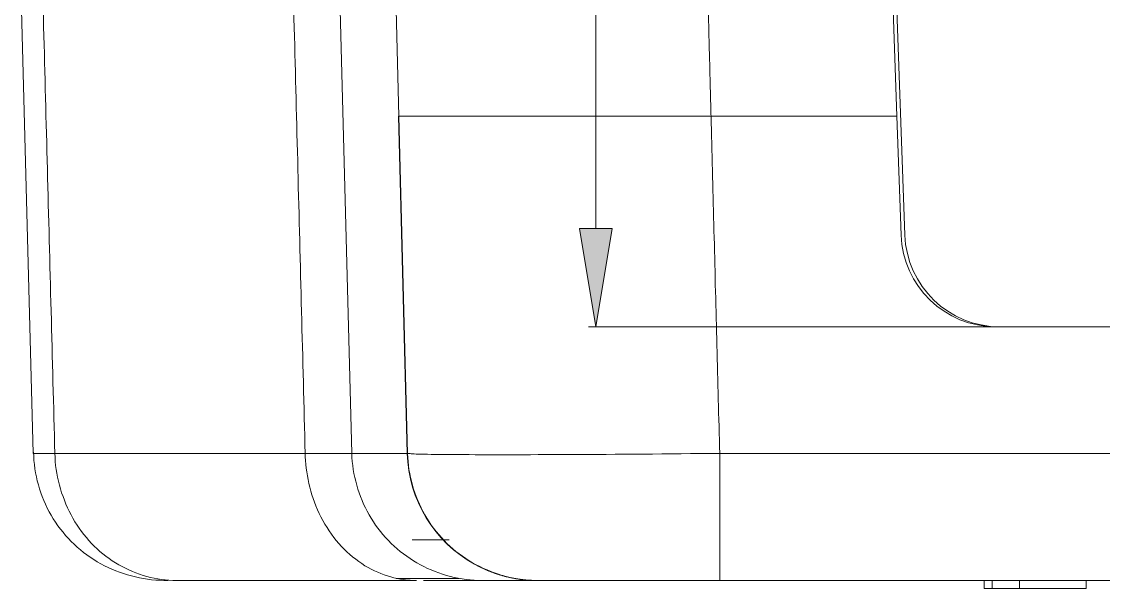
# Model space of a CAD drawing. Header units: inches. Extents: x 0 to 40, y 35.9 to 64.1.
# Drawn here: x 5.111 to 6.966, y 38.545 to 39.517 of the extents above; entities that cross this region are included whole.
import ezdxf

# ---------------------------------------------------------------- set-up
doc = ezdxf.new("R2010")
doc.units = ezdxf.units.IN
doc.header["$MEASUREMENT"] = 0
doc.layers.add('1', color=7, linetype='Continuous')
doc.layers.add('2', color=7, linetype='Continuous')

# ---------------------------------------------------------------- blocks, each defined once
blk = doc.blocks.new('block 67')
at = {"layer": '1', "color": 43, "lineweight": 18, "true_color": 0xccb266}
blk.add_lwpolyline([(6.8228, 38.5451), (6.7757, 38.5451)], dxfattribs=at)
blk = doc.blocks.new('block 68')
at = {"layer": '1', "color": 43, "lineweight": 18, "true_color": 0xccb266}
blk.add_lwpolyline([(6.8228, 38.5451), (6.8228, 38.5586)], dxfattribs=at)
blk = doc.blocks.new('block 69')
at = {"layer": '1', "color": 43, "lineweight": 18, "true_color": 0xccb266}
blk.add_lwpolyline([(6.7757, 38.5451), (6.7757, 38.5586)], dxfattribs=at)
blk = doc.blocks.new('block 71')
at = {"layer": '1', "color": 43, "lineweight": 18, "true_color": 0xccb266}
blk.add_lwpolyline([(5.7726, 38.7765), (5.7575, 39.3544)], dxfattribs=at)
blk = doc.blocks.new('block 73')
at = {"layer": '1', "color": 43, "lineweight": 18, "true_color": 0xccb266}
blk.add_lwpolyline([(5.9969, 38.5586), (5.9958, 38.5586)], dxfattribs=at)
blk = doc.blocks.new('block 74')
at = {"layer": '1', "color": 43, "lineweight": 18, "true_color": 0xccb266}
blk.add_lwpolyline([(5.8006, 38.5586), (5.8698, 38.5586)], dxfattribs=at)
blk = doc.blocks.new('block 76')
at = {"layer": '1', "color": 43, "lineweight": 18, "true_color": 0xccb266}
blk.add_lwpolyline([(6.7622, 38.5451), (6.7622, 38.5586)], dxfattribs=at)
blk = doc.blocks.new('block 77')
at = {"layer": '1', "color": 43, "lineweight": 18, "true_color": 0xccb266}
blk.add_lwpolyline([(6.9372, 38.5451), (6.9372, 38.5586)], dxfattribs=at)
blk = doc.blocks.new('block 80')
at = {"layer": '1', "color": 43, "lineweight": 18, "true_color": 0xccb266}
blk.add_lwpolyline([(9.3496, 38.7765), (6.3085, 38.7765)], dxfattribs=at)
blk = doc.blocks.new('block 83')
at = {"layer": '1', "color": 43, "lineweight": 18, "true_color": 0xccb266}
blk.add_lwpolyline([(6.7826, 38.9934), (8.8755, 38.9934)], dxfattribs=at)
blk = doc.blocks.new('block 84')
at = {"layer": '1', "color": 43, "lineweight": 18, "true_color": 0xccb266}
blk.add_lwpolyline([(6.3085, 38.5586), (9.3497, 38.5586)], dxfattribs=at)
blk = doc.blocks.new('block 85')
at = {"layer": '1', "color": 43, "lineweight": 18, "true_color": 0xccb266}
blk.add_lwpolyline([(5.8698, 38.5586), (5.9013, 38.5586)], dxfattribs=at)
blk = doc.blocks.new('block 91')
at = {"layer": '1', "color": 43, "lineweight": 18, "true_color": 0xccb266}
blk.add_lwpolyline([(6.8228, 38.5451), (6.9372, 38.5451)], dxfattribs=at)
blk = doc.blocks.new('block 92')
at = {"layer": '1', "color": 43, "lineweight": 18, "true_color": 0xccb266}
blk.add_lwpolyline([(6.7622, 38.5451), (6.7757, 38.5451)], dxfattribs=at)
blk = doc.blocks.new('block 93')
at = {"layer": '1', "color": 43, "lineweight": 18, "true_color": 0xccb266}
blk.add_lwpolyline([(5.7575, 39.3544), (5.7584, 39.3544)], dxfattribs=at)
blk = doc.blocks.new('block 94')
at = {"layer": '1', "color": 43, "lineweight": 18, "true_color": 0xccb266}
blk.add_lwpolyline([(5.7732, 38.7765), (5.7584, 39.3544)], dxfattribs=at)
blk = doc.blocks.new('block 95')
at = {"layer": '1', "color": 43, "lineweight": 18, "true_color": 0xccb266}
blk.add_lwpolyline([(6.2936, 39.3544), (6.6125, 39.3544)], dxfattribs=at)
blk = doc.blocks.new('block 99')
at = {"layer": '1', "color": 43, "lineweight": 18, "true_color": 0xccb266}
blk.add_lwpolyline([(5.7584, 39.3544), (6.2936, 39.3544)], dxfattribs=at)
blk = doc.blocks.new('block 100')
at = {"layer": '1', "color": 43, "lineweight": 18, "true_color": 0xccb266}
blk.add_lwpolyline([(6.6125, 39.3544), (6.6196, 39.1508)], dxfattribs=at)
blk = doc.blocks.new('block 493')
at = {"layer": '1', "color": 43, "lineweight": 18, "true_color": 0xccb266}
blk.add_open_spline([(6.7826, 38.9934), (6.6947, 38.9934), (6.6227, 39.063), (6.6196, 39.1508)], degree=3, dxfattribs=at)
blk = doc.blocks.new('block 551')
at = {"layer": '1', "color": 43, "lineweight": 18, "true_color": 0xccb266}
blk.add_open_spline([(5.7726, 38.7765), (5.7728, 38.7765), (5.773, 38.7765), (5.7732, 38.7765)], degree=3, dxfattribs=at)
blk = doc.blocks.new('block 553')
at = {"layer": '1', "color": 43, "lineweight": 18, "true_color": 0xccb266}
blk.add_open_spline([(5.8883, 38.5864), (5.8187, 38.6248), (5.7747, 38.6971), (5.7726, 38.7765)], degree=3, dxfattribs=at)
blk = doc.blocks.new('block 614')
at = {"layer": '1', "color": 43, "lineweight": 18, "true_color": 0xccb266}
blk.add_lwpolyline([(5.7809, 38.6283), (5.7825, 38.6283), (5.7841, 38.6283), (5.7857, 38.6283), (5.7873, 38.6283), (5.7889, 38.6283), (5.7904, 38.6283), (5.792, 38.6283), (5.7935, 38.6283), (5.795, 38.6283), (5.7965, 38.6283), (5.798, 38.6283), (5.7995, 38.6283), (5.8009, 38.6283), (5.8024, 38.6283), (5.8038, 38.6283), (5.8052, 38.6283), (5.8066, 38.6283), (5.808, 38.6283), (5.8093, 38.6283), (5.8107, 38.6283), (5.812, 38.6283), (5.8134, 38.6283), (5.8147, 38.6283), (5.816, 38.6283), (5.8173, 38.6283), (5.8185, 38.6283), (5.8198, 38.6283), (5.821, 38.6283), (5.8222, 38.6283), (5.8235, 38.6283), (5.8246, 38.6283), (5.8258, 38.6283), (5.827, 38.6283), (5.8282, 38.6283), (5.8293, 38.6283), (5.8304, 38.6283), (5.8315, 38.6283), (5.8326, 38.6283), (5.8337, 38.6283), (5.8348, 38.6283), (5.8358, 38.6283), (5.8369, 38.6283), (5.8379, 38.6283), (5.8389, 38.6283), (5.8399, 38.6283), (5.8409, 38.6283), (5.8418, 38.6283), (5.8428, 38.6283), (5.8437, 38.6283), (5.8446, 38.6283)], dxfattribs=at)
blk = doc.blocks.new('block 618')
at = {"layer": '1', "color": 43, "lineweight": 18, "true_color": 0xccb266}
blk.add_lwpolyline([(6.3085, 38.7765), (6.3082, 38.7881), (6.3079, 38.7996), (6.3076, 38.8112), (6.3073, 38.8227), (6.307, 38.8343), (6.3067, 38.8459), (6.3064, 38.8574), (6.3061, 38.869), (6.3058, 38.8806), (6.3055, 38.8921), (6.3052, 38.9037), (6.3049, 38.9152), (6.3046, 38.9268), (6.3043, 38.9383), (6.304, 38.9499), (6.3037, 38.9614), (6.3034, 38.973), (6.3031, 38.9846), (6.3028, 38.9961), (6.3025, 39.0077), (6.3022, 39.0192), (6.3019, 39.0308), (6.3016, 39.0424), (6.3013, 39.0539), (6.301, 39.0655), (6.3008, 39.077), (6.3005, 39.0886), (6.3001, 39.1001), (6.2999, 39.1117), (6.2996, 39.1233), (6.2993, 39.1348), (6.299, 39.1464), (6.2987, 39.1579), (6.2984, 39.1695), (6.2981, 39.181), (6.2978, 39.1926), (6.2975, 39.2042), (6.2972, 39.2157), (6.2969, 39.2273), (6.2966, 39.2388), (6.2963, 39.2504), (6.296, 39.262), (6.2957, 39.2735), (6.2954, 39.2851), (6.2951, 39.2966), (6.2948, 39.3082), (6.2945, 39.3197), (6.2942, 39.3313), (6.2939, 39.3429), (6.2936, 39.3544)], dxfattribs=at)
blk = doc.blocks.new('block 619')
at = {"layer": '1', "color": 43, "lineweight": 18, "true_color": 0xccb266}
blk.add_lwpolyline([(5.9958, 38.5586), (5.9938, 38.5586), (5.9917, 38.5586), (5.9897, 38.5587), (5.9876, 38.5587), (5.9855, 38.5589), (5.9834, 38.559), (5.9814, 38.5591), (5.9793, 38.5592), (5.9771, 38.5594), (5.975, 38.5596), (5.9729, 38.5599), (5.9707, 38.5601), (5.9686, 38.5604), (5.9665, 38.5606), (5.9643, 38.561), (5.9621, 38.5613), (5.96, 38.5616), (5.9578, 38.562), (5.9556, 38.5624), (5.9534, 38.5628), (5.9512, 38.5633), (5.949, 38.5637), (5.9469, 38.5643), (5.9447, 38.5647), (5.9425, 38.5653), (5.9403, 38.5658), (5.9381, 38.5664), (5.9359, 38.567), (5.9337, 38.5677), (5.9315, 38.5683), (5.9293, 38.569), (5.9271, 38.5697), (5.9249, 38.5704), (5.9227, 38.5712), (5.9205, 38.5719), (5.9183, 38.5727), (5.9161, 38.5735), (5.9139, 38.5744), (5.9118, 38.5753), (5.9096, 38.5761), (5.9074, 38.577), (5.9053, 38.578), (5.9031, 38.579), (5.901, 38.5799), (5.8988, 38.581), (5.8967, 38.582), (5.8946, 38.5831), (5.8925, 38.5841), (5.8904, 38.5853), (5.8883, 38.5864)], dxfattribs=at)
blk = doc.blocks.new('block 620')
at = {"layer": '1', "color": 43, "lineweight": 18, "true_color": 0xccb266}
blk.add_open_spline([(6.3085, 38.5586), (6.3085, 38.5587), (6.3085, 38.559), (6.3085, 38.559), (6.3085, 38.559), (6.3085, 38.5596), (6.3085, 38.5596), (6.3085, 38.5596), (6.3085, 38.5603), (6.3085, 38.5603), (6.3085, 38.5603), (6.3085, 38.5613), (6.3085, 38.5613), (6.3085, 38.5613), (6.3085, 38.5625), (6.3085, 38.5625), (6.3085, 38.5625), (6.3085, 38.5639), (6.3085, 38.5639), (6.3085, 38.5639), (6.3085, 38.5655), (6.3085, 38.5655), (6.3085, 38.5655), (6.3085, 38.5673), (6.3085, 38.5673), (6.3085, 38.5673), (6.3085, 38.5694), (6.3085, 38.5694), (6.3085, 38.5694), (6.3085, 38.5716), (6.3085, 38.5716), (6.3085, 38.5716), (6.3085, 38.574), (6.3085, 38.574), (6.3085, 38.574), (6.3085, 38.5766), (6.3085, 38.5766), (6.3085, 38.5766), (6.3085, 38.5794), (6.3085, 38.5794), (6.3085, 38.5794), (6.3085, 38.5823), (6.3085, 38.5823), (6.3085, 38.5823), (6.3085, 38.5855), (6.3085, 38.5855), (6.3085, 38.5855), (6.3085, 38.5889), (6.3085, 38.5889), (6.3085, 38.5889), (6.3085, 38.5924), (6.3085, 38.5924), (6.3085, 38.5924), (6.3085, 38.5961), (6.3085, 38.5961), (6.3085, 38.5961), (6.3085, 38.6), (6.3085, 38.6), (6.3085, 38.6), (6.3085, 38.6041), (6.3085, 38.6041), (6.3085, 38.6041), (6.3085, 38.6083), (6.3085, 38.6083), (6.3085, 38.6083), (6.3085, 38.6128), (6.3085, 38.6128), (6.3085, 38.6128), (6.3085, 38.6173), (6.3085, 38.6173), (6.3085, 38.6173), (6.3085, 38.6221), (6.3085, 38.6221), (6.3085, 38.6221), (6.3085, 38.627), (6.3085, 38.627), (6.3085, 38.627), (6.3085, 38.632), (6.3085, 38.632), (6.3085, 38.632), (6.3085, 38.6372), (6.3085, 38.6372), (6.3085, 38.6372), (6.3085, 38.6426), (6.3085, 38.6426), (6.3085, 38.6426), (6.3085, 38.648), (6.3085, 38.648), (6.3085, 38.648), (6.3085, 38.6536), (6.3085, 38.6536), (6.3085, 38.6536), (6.3085, 38.6594), (6.3085, 38.6594), (6.3085, 38.6594), (6.3085, 38.6652), (6.3085, 38.6652), (6.3085, 38.6652), (6.3085, 38.6712), (6.3085, 38.6712), (6.3085, 38.6712), (6.3085, 38.6772), (6.3085, 38.6772), (6.3085, 38.6772), (6.3085, 38.6834), (6.3085, 38.6834), (6.3085, 38.6834), (6.3085, 38.6896), (6.3085, 38.6896), (6.3085, 38.6896), (6.3085, 38.6959), (6.3085, 38.6959), (6.3085, 38.6959), (6.3085, 38.7024), (6.3085, 38.7024), (6.3085, 38.7024), (6.3085, 38.7089), (6.3085, 38.7089), (6.3085, 38.7089), (6.3085, 38.7154), (6.3085, 38.7154), (6.3085, 38.7154), (6.3085, 38.722), (6.3085, 38.722), (6.3085, 38.722), (6.3085, 38.7287), (6.3085, 38.7287), (6.3085, 38.7287), (6.3085, 38.7354), (6.3085, 38.7354), (6.3085, 38.7354), (6.3085, 38.7422), (6.3085, 38.7422), (6.3085, 38.7422), (6.3085, 38.749), (6.3085, 38.749), (6.3085, 38.749), (6.3085, 38.7558), (6.3085, 38.7558), (6.3085, 38.7558), (6.3085, 38.7627), (6.3085, 38.7627), (6.3085, 38.7627), (6.3085, 38.7696), (6.3085, 38.7696), (6.3085, 38.7696), (6.3085, 38.7765), (6.3085, 38.7765)], degree=3, knots=[0, 0, 0, 0, 1, 1, 1, 2, 2, 2, 3, 3, 3, 4, 4, 4, 5, 5, 5, 6, 6, 6, 7, 7, 7, 8, 8, 8, 9, 9, 9, 10, 10, 10, 11, 11, 11, 12, 12, 12, 13, 13, 13, 14, 14, 14, 15, 15, 15, 16, 16, 16, 17, 17, 17, 18, 18, 18, 19, 19, 19, 20, 20, 20, 21, 21, 21, 22, 22, 22, 23, 23, 23, 24, 24, 24, 25, 25, 25, 26, 26, 26, 27, 27, 27, 28, 28, 28, 29, 29, 29, 30, 30, 30, 31, 31, 31, 32, 32, 32, 33, 33, 33, 34, 34, 34, 35, 35, 35, 36, 36, 36, 37, 37, 37, 38, 38, 38, 39, 39, 39, 40, 40, 40, 41, 41, 41, 42, 42, 42, 43, 43, 43, 44, 44, 44, 45, 45, 45, 46, 46, 46, 47, 47, 47, 48, 48, 48, 49, 49, 49, 49], dxfattribs=at)
blk = doc.blocks.new('block 622')
at = {"layer": '1', "color": 43, "lineweight": 18, "true_color": 0xccb266}
blk.add_lwpolyline([(5.7732, 38.7765), (5.7735, 38.7696), (5.774, 38.7627), (5.7748, 38.7558), (5.7757, 38.749), (5.7769, 38.7422), (5.7782, 38.7354), (5.7798, 38.7287), (5.7816, 38.722), (5.7836, 38.7154), (5.7858, 38.7089), (5.7881, 38.7024), (5.7907, 38.6959), (5.7935, 38.6896), (5.7964, 38.6834), (5.7996, 38.6772), (5.8029, 38.6712), (5.8064, 38.6652), (5.8101, 38.6594), (5.814, 38.6536), (5.818, 38.648), (5.8222, 38.6426), (5.8266, 38.6372), (5.8312, 38.632), (5.8359, 38.627), (5.8408, 38.6221), (5.8458, 38.6173), (5.851, 38.6128), (5.8563, 38.6083), (5.8617, 38.6041), (5.8673, 38.6), (5.873, 38.5961), (5.8788, 38.5924), (5.8848, 38.5889), (5.8908, 38.5855), (5.897, 38.5823), (5.9032, 38.5794), (5.9095, 38.5766), (5.9159, 38.574), (5.9224, 38.5716), (5.9289, 38.5694), (5.9356, 38.5673), (5.9422, 38.5655), (5.9489, 38.5639), (5.9557, 38.5625), (5.9625, 38.5613), (5.9693, 38.5603), (5.9762, 38.5596), (5.9831, 38.559), (5.99, 38.5587), (5.9969, 38.5586)], dxfattribs=at)
blk = doc.blocks.new('block 623')
at = {"layer": '1', "color": 43, "lineweight": 18, "true_color": 0xccb266}
blk.add_lwpolyline([(5.9969, 38.5586), (5.9972, 38.5586), (5.9979, 38.5586), (5.9988, 38.5586), (6.0001, 38.5586), (6.0017, 38.5586), (6.0035, 38.5586), (6.0057, 38.5586), (6.0081, 38.5586), (6.0108, 38.5586), (6.0138, 38.5586), (6.0171, 38.5586), (6.0207, 38.5586), (6.0245, 38.5586), (6.0286, 38.5586), (6.0329, 38.5586), (6.0376, 38.5586), (6.0424, 38.5586), (6.0476, 38.5586), (6.0529, 38.5586), (6.0586, 38.5586), (6.0644, 38.5586), (6.0705, 38.5586), (6.0769, 38.5586), (6.0834, 38.5586), (6.0902, 38.5586), (6.0972, 38.5586), (6.1044, 38.5586), (6.1119, 38.5586), (6.1195, 38.5586), (6.1273, 38.5586), (6.1352, 38.5586), (6.1434, 38.5586), (6.1516, 38.5586), (6.1601, 38.5586), (6.1687, 38.5586), (6.1774, 38.5586), (6.1862, 38.5586), (6.1952, 38.5586), (6.2042, 38.5586), (6.2134, 38.5586), (6.2226, 38.5586), (6.232, 38.5586), (6.2413, 38.5586), (6.2508, 38.5586), (6.2603, 38.5586), (6.2699, 38.5586), (6.2795, 38.5586), (6.2891, 38.5586), (6.2988, 38.5586), (6.3085, 38.5586)], dxfattribs=at)
blk = doc.blocks.new('block 628')
at = {"layer": '1', "color": 43, "lineweight": 18, "true_color": 0xccb266}
blk.add_lwpolyline([(6.3085, 38.7765), (6.2919, 38.7763), (6.2753, 38.7762), (6.2587, 38.776), (6.2422, 38.7759), (6.2258, 38.7757), (6.2094, 38.7755), (6.1931, 38.7754), (6.177, 38.7753), (6.161, 38.7752), (6.1451, 38.7751), (6.1293, 38.775), (6.1138, 38.7748), (6.0984, 38.7748), (6.0832, 38.7747), (6.0683, 38.7746), (6.0536, 38.7745), (6.0391, 38.7744), (6.0249, 38.7744), (6.0109, 38.7743), (5.9973, 38.7743), (5.9839, 38.7742), (5.9709, 38.7742), (5.9582, 38.7742), (5.9458, 38.7742), (5.9337, 38.7742), (5.9221, 38.7742), (5.9107, 38.7742), (5.8998, 38.7742), (5.8893, 38.7742), (5.8791, 38.7743), (5.8694, 38.7743), (5.8601, 38.7744), (5.8513, 38.7744), (5.8429, 38.7745), (5.8349, 38.7746), (5.8274, 38.7747), (5.8203, 38.7748), (5.8136, 38.7748), (5.8074, 38.7749), (5.8017, 38.7751), (5.7965, 38.7752), (5.7919, 38.7753), (5.7879, 38.7754), (5.7845, 38.7756), (5.7817, 38.7757), (5.7794, 38.7759), (5.7775, 38.776), (5.7759, 38.7762), (5.7745, 38.7763), (5.7732, 38.7765)], dxfattribs=at)
blk = doc.blocks.new('block 777')
at = {"layer": '2', "color": 80, "lineweight": 18, "true_color": 0x3fff00}
blk.add_lwpolyline([(5.9013, 38.5586), (5.9958, 38.5586)], dxfattribs=at)
blk = doc.blocks.new('block 779')
at = {"layer": '2', "color": 80, "lineweight": 18, "true_color": 0x3fff00}
blk.add_lwpolyline([(5.1115, 39.5369), (5.1314, 38.7765)], dxfattribs=at)
blk = doc.blocks.new('block 780')
at = {"layer": '2', "color": 80, "lineweight": 18, "true_color": 0x3fff00}
blk.add_lwpolyline([(5.7537, 39.5369), (5.7584, 39.3544)], dxfattribs=at)
blk = doc.blocks.new('block 782')
at = {"layer": '2', "color": 80, "lineweight": 18, "true_color": 0x3fff00}
blk.add_lwpolyline([(6.2936, 39.3544), (6.6125, 39.3544)], dxfattribs=at)
blk = doc.blocks.new('block 797')
at = {"layer": '2', "color": 7, "lineweight": 18, "true_color": 0xffffff}
blk.add_lwpolyline([(6.6125, 39.5369), (6.626, 39.1508)], dxfattribs=at)
blk = doc.blocks.new('block 798')
at = {"layer": '2', "color": 80, "lineweight": 18, "true_color": 0x3fff00}
blk.add_lwpolyline([(5.6777, 38.7765), (5.6579, 39.5369)], dxfattribs=at)
blk = doc.blocks.new('block 799')
at = {"layer": '2', "color": 80, "lineweight": 18, "true_color": 0x3fff00}
blk.add_lwpolyline([(5.7584, 39.3544), (5.7575, 39.3544)], dxfattribs=at)
blk = doc.blocks.new('block 800')
at = {"layer": '2', "color": 80, "lineweight": 18, "true_color": 0x3fff00}
blk.add_lwpolyline([(5.7584, 39.3544), (6.2936, 39.3544)], dxfattribs=at)
blk = doc.blocks.new('block 802')
at = {"layer": '2', "color": 80, "lineweight": 18, "true_color": 0x3fff00}
blk.add_lwpolyline([(5.7726, 38.7765), (5.7575, 39.3544)], dxfattribs=at)
blk = doc.blocks.new('block 803')
at = {"layer": '2', "color": 80, "lineweight": 18, "true_color": 0x3fff00}
blk.add_lwpolyline([(6.6061, 39.5369), (6.6125, 39.3544)], dxfattribs=at)
blk = doc.blocks.new('block 1091')
at = {"layer": '2', "color": 7, "lineweight": 18, "true_color": 0xffffff}
blk.add_open_spline([(6.626, 39.1508), (6.6291, 39.063), (6.7011, 38.9934), (6.789, 38.9934)], degree=3, dxfattribs=at)
blk = doc.blocks.new('block 1136')
at = {"layer": '2', "color": 80, "lineweight": 18, "true_color": 0x3fff00}
blk.add_open_spline([(5.7726, 38.7765), (5.7747, 38.6971), (5.8187, 38.6248), (5.8883, 38.5864)], degree=3, dxfattribs=at)
blk = doc.blocks.new('block 1264')
at = {"layer": '2', "color": 80, "lineweight": 18, "true_color": 0x3fff00}
blk.add_lwpolyline([(5.7536, 38.5621), (5.7577, 38.5621), (5.7617, 38.5621), (5.7657, 38.5621), (5.7696, 38.5621), (5.7734, 38.5621), (5.7771, 38.5621), (5.7807, 38.5621), (5.7843, 38.5621), (5.7878, 38.5621), (5.7912, 38.5621), (5.7945, 38.5621), (5.7977, 38.5621), (5.8009, 38.5621), (5.804, 38.5621), (5.8069, 38.5621), (5.8099, 38.5621), (5.8127, 38.5621), (5.8155, 38.5621), (5.8182, 38.5621), (5.8208, 38.5621), (5.8233, 38.5621), (5.8257, 38.5621), (5.8281, 38.5621), (5.8304, 38.5621), (5.8326, 38.5621), (5.8347, 38.5621), (5.8367, 38.5621), (5.8387, 38.5621), (5.8406, 38.5621), (5.8424, 38.5621), (5.8441, 38.5621), (5.8457, 38.5621), (5.8473, 38.5621), (5.8488, 38.5621), (5.8502, 38.5621), (5.8515, 38.5621), (5.8528, 38.5621), (5.8539, 38.5621), (5.855, 38.5621), (5.856, 38.5621), (5.8569, 38.5621), (5.8578, 38.5621), (5.8586, 38.5621), (5.8592, 38.5621), (5.8598, 38.5621), (5.8604, 38.5621), (5.8608, 38.5622), (5.8612, 38.5622), (5.8615, 38.5622), (5.8617, 38.5622)], dxfattribs=at)
blk = doc.blocks.new('block 1265')
at = {"layer": '2', "color": 80, "lineweight": 18, "true_color": 0x3fff00}
blk.add_lwpolyline([(5.1319, 38.7786), (5.1321, 38.7714), (5.1326, 38.7642), (5.1333, 38.7572), (5.1342, 38.7501), (5.1354, 38.7431), (5.1367, 38.7362), (5.1383, 38.7294), (5.1401, 38.7225), (5.1421, 38.7157), (5.1443, 38.709), (5.1468, 38.7023), (5.1495, 38.6957), (5.1523, 38.6892), (5.1554, 38.6828), (5.1587, 38.6765), (5.1621, 38.6703), (5.1658, 38.6642), (5.1697, 38.6583), (5.1737, 38.6525), (5.178, 38.6468), (5.1824, 38.6413), (5.1869, 38.6359), (5.1917, 38.6306), (5.1966, 38.6255), (5.2016, 38.6206), (5.2069, 38.6158), (5.2122, 38.6112), (5.2178, 38.6068), (5.2234, 38.6025), (5.2292, 38.5984), (5.2351, 38.5945), (5.2412, 38.5908), (5.2473, 38.5873), (5.2536, 38.5839), (5.2599, 38.5808), (5.2664, 38.5779), (5.2729, 38.5751), (5.2795, 38.5726), (5.2862, 38.5703), (5.2929, 38.5682), (5.2997, 38.5663), (5.3066, 38.5646), (5.3135, 38.5631), (5.3204, 38.5618), (5.3273, 38.5608), (5.3343, 38.5599), (5.3413, 38.5593), (5.3484, 38.5589), (5.3554, 38.5586), (5.3625, 38.5586)], dxfattribs=at)
blk = doc.blocks.new('block 1277')
at = {"layer": '2', "color": 80, "lineweight": 18, "true_color": 0x3fff00}
blk.add_lwpolyline([(5.1484, 39.538), (5.1488, 39.5228), (5.1492, 39.5075), (5.1496, 39.4923), (5.15, 39.477), (5.1504, 39.4618), (5.1508, 39.4466), (5.1512, 39.4314), (5.1516, 39.4161), (5.152, 39.4009), (5.1524, 39.3857), (5.1528, 39.3704), (5.1532, 39.3552), (5.1536, 39.34), (5.154, 39.3248), (5.1544, 39.3095), (5.1548, 39.2943), (5.1552, 39.2791), (5.1556, 39.2639), (5.156, 39.2486), (5.1564, 39.2334), (5.1568, 39.2182), (5.1572, 39.2029), (5.1576, 39.1877), (5.158, 39.1725), (5.1584, 39.1572), (5.1588, 39.142), (5.1592, 39.1268), (5.1596, 39.1115), (5.16, 39.0963), (5.1604, 39.0811), (5.1608, 39.0659), (5.1612, 39.0506), (5.1616, 39.0354), (5.162, 39.0202), (5.1624, 39.005), (5.1628, 38.9897), (5.1632, 38.9745), (5.1636, 38.9593), (5.164, 38.944), (5.1644, 38.9288), (5.1648, 38.9136), (5.1652, 38.8984), (5.1656, 38.8831), (5.166, 38.8679), (5.1664, 38.8527), (5.1668, 38.8374), (5.1672, 38.8222), (5.1676, 38.807), (5.168, 38.7917), (5.1684, 38.7765)], dxfattribs=at)
blk = doc.blocks.new('block 1279')
at = {"layer": '2', "color": 80, "lineweight": 18, "true_color": 0x3fff00}
blk.add_lwpolyline([(5.9425, 38.5651), (5.9436, 38.5648), (5.9447, 38.5646), (5.9458, 38.5643), (5.9469, 38.5641), (5.948, 38.5638), (5.9491, 38.5636), (5.9502, 38.5634), (5.9513, 38.5631), (5.9524, 38.5629), (5.9535, 38.5627), (5.9546, 38.5625), (5.9557, 38.5623), (5.9568, 38.5621), (5.9579, 38.5618), (5.959, 38.5617), (5.9601, 38.5615), (5.9612, 38.5613), (5.9623, 38.5612), (5.9633, 38.561), (5.9644, 38.5608), (5.9655, 38.5607), (5.9666, 38.5605), (5.9676, 38.5604), (5.9687, 38.5603), (5.9698, 38.5601), (5.9709, 38.56), (5.9719, 38.5599), (5.973, 38.5598), (5.9741, 38.5596), (5.9751, 38.5595), (5.9762, 38.5595), (5.9772, 38.5594), (5.9783, 38.5593), (5.9793, 38.5592), (5.9804, 38.5591), (5.9814, 38.5591), (5.9825, 38.559), (5.9835, 38.5589), (5.9845, 38.5589), (5.9856, 38.5588), (5.9866, 38.5588), (5.9876, 38.5587), (5.9887, 38.5587), (5.9897, 38.5587), (5.9907, 38.5586), (5.9917, 38.5586), (5.9927, 38.5586), (5.9938, 38.5586), (5.9948, 38.5586), (5.9958, 38.5586)], dxfattribs=at)
blk = doc.blocks.new('block 1280')
at = {"layer": '2', "color": 80, "lineweight": 18, "true_color": 0x3fff00}
blk.add_lwpolyline([(6.2936, 39.3544), (6.2935, 39.3581), (6.2934, 39.3617), (6.2933, 39.3654), (6.2932, 39.369), (6.2931, 39.3727), (6.2931, 39.3763), (6.2929, 39.38), (6.2929, 39.3836), (6.2928, 39.3873), (6.2927, 39.3909), (6.2926, 39.3946), (6.2925, 39.3982), (6.2924, 39.4019), (6.2923, 39.4055), (6.2922, 39.4092), (6.2921, 39.4128), (6.292, 39.4165), (6.2919, 39.4201), (6.2918, 39.4238), (6.2917, 39.4274), (6.2916, 39.4311), (6.2916, 39.4347), (6.2915, 39.4384), (6.2914, 39.442), (6.2913, 39.4457), (6.2912, 39.4493), (6.2911, 39.453), (6.291, 39.4566), (6.2909, 39.4603), (6.2908, 39.4639), (6.2907, 39.4676), (6.2906, 39.4712), (6.2905, 39.4749), (6.2904, 39.4785), (6.2903, 39.4822), (6.2902, 39.4858), (6.2901, 39.4895), (6.2901, 39.4931), (6.29, 39.4968), (6.2899, 39.5004), (6.2898, 39.5041), (6.2897, 39.5077), (6.2896, 39.5114), (6.2895, 39.515), (6.2894, 39.5187), (6.2893, 39.5223), (6.2892, 39.526), (6.2891, 39.5296), (6.289, 39.5333), (6.2889, 39.5369)], dxfattribs=at)
blk = doc.blocks.new('block 1281')
at = {"layer": '2', "color": 80, "lineweight": 18, "true_color": 0x3fff00}
blk.add_open_spline([(5.6777, 38.7765), (5.6775, 38.7765), (5.6773, 38.7765), (5.6773, 38.7765), (5.6773, 38.7765), (5.6771, 38.7765), (5.6771, 38.7765), (5.6771, 38.7765), (5.6767, 38.7765), (5.6767, 38.7765), (5.6767, 38.7765), (5.6763, 38.7764), (5.6763, 38.7764), (5.6763, 38.7764), (5.6759, 38.7764), (5.6759, 38.7764), (5.6759, 38.7764), (5.6754, 38.7764), (5.6754, 38.7764), (5.6754, 38.7764), (5.6748, 38.7764), (5.6748, 38.7764), (5.6748, 38.7764), (5.6742, 38.7764), (5.6742, 38.7764), (5.6742, 38.7764), (5.6735, 38.7764), (5.6735, 38.7764), (5.6735, 38.7764), (5.6727, 38.7764), (5.6727, 38.7764), (5.6727, 38.7764), (5.6719, 38.7764), (5.6719, 38.7764), (5.6719, 38.7764), (5.671, 38.7764), (5.671, 38.7764), (5.671, 38.7764), (5.6701, 38.7763), (5.6701, 38.7763), (5.6701, 38.7763), (5.6691, 38.7763), (5.6691, 38.7763), (5.6691, 38.7763), (5.668, 38.7763), (5.668, 38.7763), (5.668, 38.7763), (5.6669, 38.7763), (5.6669, 38.7763), (5.6669, 38.7763), (5.6657, 38.7763), (5.6657, 38.7763), (5.6657, 38.7763), (5.6645, 38.7763), (5.6645, 38.7763), (5.6645, 38.7763), (5.6632, 38.7763), (5.6632, 38.7763), (5.6632, 38.7763), (5.6618, 38.7763), (5.6618, 38.7763), (5.6618, 38.7763), (5.6604, 38.7763), (5.6604, 38.7763), (5.6604, 38.7763), (5.6589, 38.7763), (5.6589, 38.7763), (5.6589, 38.7763), (5.6574, 38.7763), (5.6574, 38.7763), (5.6574, 38.7763), (5.6558, 38.7763), (5.6558, 38.7763), (5.6558, 38.7763), (5.6542, 38.7763), (5.6542, 38.7763), (5.6542, 38.7763), (5.6525, 38.7763), (5.6525, 38.7763), (5.6525, 38.7763), (5.6507, 38.7763), (5.6507, 38.7763), (5.6507, 38.7763), (5.6489, 38.7763), (5.6489, 38.7763), (5.6489, 38.7763), (5.647, 38.7763), (5.647, 38.7763), (5.647, 38.7763), (5.6451, 38.7763), (5.6451, 38.7763), (5.6451, 38.7763), (5.6431, 38.7763), (5.6431, 38.7763), (5.6431, 38.7763), (5.641, 38.7763), (5.641, 38.7763), (5.641, 38.7763), (5.6389, 38.7763), (5.6389, 38.7763), (5.6389, 38.7763), (5.6368, 38.7763), (5.6368, 38.7763), (5.6368, 38.7763), (5.6345, 38.7764), (5.6345, 38.7764), (5.6345, 38.7764), (5.6323, 38.7764), (5.6323, 38.7764), (5.6323, 38.7764), (5.6299, 38.7764), (5.6299, 38.7764), (5.6299, 38.7764), (5.6276, 38.7764), (5.6276, 38.7764), (5.6276, 38.7764), (5.6251, 38.7764), (5.6251, 38.7764), (5.6251, 38.7764), (5.6226, 38.7764), (5.6226, 38.7764), (5.6226, 38.7764), (5.6201, 38.7764), (5.6201, 38.7764), (5.6201, 38.7764), (5.6175, 38.7764), (5.6175, 38.7764), (5.6175, 38.7764), (5.6148, 38.7764), (5.6148, 38.7764), (5.6148, 38.7764), (5.6121, 38.7765), (5.6121, 38.7765), (5.6121, 38.7765), (5.6093, 38.7765), (5.6093, 38.7765), (5.6093, 38.7765), (5.6065, 38.7765), (5.6065, 38.7765), (5.6065, 38.7765), (5.6036, 38.7765), (5.6036, 38.7765), (5.6036, 38.7765), (5.6007, 38.7765), (5.6007, 38.7765), (5.6007, 38.7765), (5.5977, 38.7765), (5.5977, 38.7765)], degree=3, knots=[0, 0, 0, 0, 1, 1, 1, 2, 2, 2, 3, 3, 3, 4, 4, 4, 5, 5, 5, 6, 6, 6, 7, 7, 7, 8, 8, 8, 9, 9, 9, 10, 10, 10, 11, 11, 11, 12, 12, 12, 13, 13, 13, 14, 14, 14, 15, 15, 15, 16, 16, 16, 17, 17, 17, 18, 18, 18, 19, 19, 19, 20, 20, 20, 21, 21, 21, 22, 22, 22, 23, 23, 23, 24, 24, 24, 25, 25, 25, 26, 26, 26, 27, 27, 27, 28, 28, 28, 29, 29, 29, 30, 30, 30, 31, 31, 31, 32, 32, 32, 33, 33, 33, 34, 34, 34, 35, 35, 35, 36, 36, 36, 37, 37, 37, 38, 38, 38, 39, 39, 39, 40, 40, 40, 41, 41, 41, 42, 42, 42, 43, 43, 43, 44, 44, 44, 45, 45, 45, 46, 46, 46, 47, 47, 47, 48, 48, 48, 49, 49, 49, 49], dxfattribs=at)
blk = doc.blocks.new('block 1283')
at = {"layer": '2', "color": 80, "lineweight": 18, "true_color": 0x3fff00}
blk.add_lwpolyline([(5.5977, 38.7765), (5.5979, 38.7703), (5.5983, 38.764), (5.5988, 38.7576), (5.5996, 38.7511), (5.6004, 38.7446), (5.6015, 38.7381), (5.6027, 38.7315), (5.6041, 38.7249), (5.6056, 38.7184), (5.6074, 38.7119), (5.6093, 38.7054), (5.6114, 38.699), (5.6137, 38.6926), (5.6161, 38.6863), (5.6188, 38.6799), (5.6217, 38.6737), (5.6248, 38.6675), (5.628, 38.6613), (5.6315, 38.6553), (5.6351, 38.6494), (5.6388, 38.6436), (5.6427, 38.638), (5.6468, 38.6325), (5.651, 38.6272), (5.6553, 38.6221), (5.6598, 38.6171), (5.6644, 38.6124), (5.6692, 38.6077), (5.6741, 38.6033), (5.6791, 38.5991), (5.6843, 38.595), (5.6895, 38.5911), (5.6948, 38.5875), (5.7002, 38.584), (5.7056, 38.5808), (5.711, 38.5778), (5.7165, 38.5751), (5.722, 38.5726), (5.7275, 38.5703), (5.7331, 38.5682), (5.7387, 38.5664), (5.7443, 38.5647), (5.7499, 38.5633), (5.7555, 38.562), (5.7611, 38.561), (5.7667, 38.5601), (5.7723, 38.5594), (5.7777, 38.559), (5.7831, 38.5587), (5.7884, 38.5586)], dxfattribs=at)
blk = doc.blocks.new('block 1284')
at = {"layer": '2', "color": 80, "lineweight": 18, "true_color": 0x3fff00}
blk.add_lwpolyline([(5.1684, 38.7765), (5.1687, 38.7697), (5.1692, 38.7628), (5.1698, 38.7559), (5.1707, 38.7491), (5.1718, 38.7423), (5.1731, 38.7355), (5.1746, 38.7288), (5.1763, 38.7221), (5.1781, 38.7155), (5.1801, 38.7089), (5.1824, 38.7024), (5.1848, 38.696), (5.1874, 38.6896), (5.1901, 38.6834), (5.1931, 38.6772), (5.1962, 38.6711), (5.1994, 38.6652), (5.2029, 38.6593), (5.2065, 38.6536), (5.2102, 38.648), (5.2142, 38.6425), (5.2182, 38.6372), (5.2225, 38.632), (5.2268, 38.627), (5.2314, 38.6221), (5.236, 38.6173), (5.2408, 38.6128), (5.2458, 38.6084), (5.2509, 38.6042), (5.2561, 38.6001), (5.2614, 38.5962), (5.2668, 38.5925), (5.2724, 38.589), (5.278, 38.5856), (5.2837, 38.5825), (5.2895, 38.5795), (5.2954, 38.5767), (5.3014, 38.574), (5.3075, 38.5716), (5.3136, 38.5694), (5.3198, 38.5674), (5.326, 38.5656), (5.3322, 38.564), (5.3386, 38.5625), (5.3449, 38.5613), (5.3513, 38.5604), (5.3576, 38.5596), (5.364, 38.559), (5.3705, 38.5587), (5.3769, 38.5586)], dxfattribs=at)
blk = doc.blocks.new('block 1294')
at = {"layer": '2', "color": 80, "lineweight": 18, "true_color": 0x3fff00}
blk.add_open_spline([(5.1684, 38.7765), (5.1684, 38.7765), (5.1672, 38.7765), (5.1672, 38.7765), (5.1672, 38.7765), (5.1659, 38.7765), (5.1659, 38.7765), (5.1659, 38.7765), (5.1647, 38.7765), (5.1647, 38.7765), (5.1647, 38.7765), (5.1635, 38.7765), (5.1635, 38.7765), (5.1635, 38.7765), (5.1623, 38.7765), (5.1623, 38.7765), (5.1623, 38.7765), (5.1611, 38.7765), (5.1611, 38.7765), (5.1611, 38.7765), (5.1599, 38.7765), (5.1599, 38.7765), (5.1599, 38.7765), (5.1587, 38.7765), (5.1587, 38.7765), (5.1587, 38.7765), (5.1575, 38.7765), (5.1575, 38.7765), (5.1575, 38.7765), (5.1564, 38.7765), (5.1564, 38.7765), (5.1564, 38.7765), (5.1553, 38.7765), (5.1553, 38.7765), (5.1553, 38.7765), (5.1542, 38.7765), (5.1542, 38.7765), (5.1542, 38.7765), (5.1532, 38.7764), (5.1532, 38.7764), (5.1532, 38.7764), (5.1521, 38.7764), (5.1521, 38.7764), (5.1521, 38.7764), (5.1511, 38.7764), (5.1511, 38.7764), (5.1511, 38.7764), (5.1501, 38.7764), (5.1501, 38.7764), (5.1501, 38.7764), (5.1492, 38.7764), (5.1492, 38.7764), (5.1492, 38.7764), (5.1483, 38.7764), (5.1483, 38.7764), (5.1483, 38.7764), (5.1474, 38.7764), (5.1474, 38.7764), (5.1474, 38.7764), (5.1465, 38.7764), (5.1465, 38.7764), (5.1465, 38.7764), (5.1457, 38.7764), (5.1457, 38.7764), (5.1457, 38.7764), (5.1449, 38.7764), (5.1449, 38.7764), (5.1449, 38.7764), (5.1441, 38.7764), (5.1441, 38.7764), (5.1441, 38.7764), (5.1433, 38.7764), (5.1433, 38.7764), (5.1433, 38.7764), (5.1425, 38.7764), (5.1425, 38.7764), (5.1425, 38.7764), (5.1418, 38.7764), (5.1418, 38.7764), (5.1418, 38.7764), (5.1411, 38.7764), (5.1411, 38.7764), (5.1411, 38.7764), (5.1404, 38.7764), (5.1404, 38.7764), (5.1404, 38.7764), (5.1398, 38.7764), (5.1398, 38.7764), (5.1398, 38.7764), (5.1392, 38.7764), (5.1392, 38.7764), (5.1392, 38.7764), (5.1385, 38.7764), (5.1385, 38.7764), (5.1385, 38.7764), (5.138, 38.7764), (5.138, 38.7764), (5.138, 38.7764), (5.1374, 38.7764), (5.1374, 38.7764), (5.1374, 38.7764), (5.1369, 38.7764), (5.1369, 38.7764), (5.1369, 38.7764), (5.1363, 38.7764), (5.1363, 38.7764), (5.1363, 38.7764), (5.1359, 38.7764), (5.1359, 38.7764), (5.1359, 38.7764), (5.1354, 38.7764), (5.1354, 38.7764), (5.1354, 38.7764), (5.135, 38.7764), (5.135, 38.7764), (5.135, 38.7764), (5.1346, 38.7764), (5.1346, 38.7764), (5.1346, 38.7764), (5.1342, 38.7764), (5.1342, 38.7764), (5.1342, 38.7764), (5.1338, 38.7764), (5.1338, 38.7764), (5.1338, 38.7764), (5.1335, 38.7764), (5.1335, 38.7764), (5.1335, 38.7764), (5.1332, 38.7765), (5.1332, 38.7765), (5.1332, 38.7765), (5.133, 38.7765), (5.133, 38.7765), (5.133, 38.7765), (5.1328, 38.7765), (5.1328, 38.7765), (5.1328, 38.7765), (5.1326, 38.7765), (5.1326, 38.7765), (5.1326, 38.7765), (5.1324, 38.7765), (5.1324, 38.7765), (5.1322, 38.7765), (5.1321, 38.7765), (5.1321, 38.7765)], degree=3, knots=[0, 0, 0, 0, 1, 1, 1, 2, 2, 2, 3, 3, 3, 4, 4, 4, 5, 5, 5, 6, 6, 6, 7, 7, 7, 8, 8, 8, 9, 9, 9, 10, 10, 10, 11, 11, 11, 12, 12, 12, 13, 13, 13, 14, 14, 14, 15, 15, 15, 16, 16, 16, 17, 17, 17, 18, 18, 18, 19, 19, 19, 20, 20, 20, 21, 21, 21, 22, 22, 22, 23, 23, 23, 24, 24, 24, 25, 25, 25, 26, 26, 26, 27, 27, 27, 28, 28, 28, 29, 29, 29, 30, 30, 30, 31, 31, 31, 32, 32, 32, 33, 33, 33, 34, 34, 34, 35, 35, 35, 36, 36, 36, 37, 37, 37, 38, 38, 38, 39, 39, 39, 40, 40, 40, 41, 41, 41, 42, 42, 42, 43, 43, 43, 44, 44, 44, 45, 45, 45, 46, 46, 46, 47, 47, 47, 48, 48, 48, 48], dxfattribs=at)
blk = doc.blocks.new('block 1295')
at = {"layer": '2', "color": 80, "lineweight": 18, "true_color": 0x3fff00}
blk.add_open_spline([(5.6846, 38.7765), (5.6845, 38.7765), (5.6844, 38.7765), (5.6844, 38.7765), (5.6842, 38.7765), (5.6841, 38.7765), (5.6841, 38.7765), (5.684, 38.7765), (5.6838, 38.7765), (5.6838, 38.7765), (5.6837, 38.7765), (5.6835, 38.7765), (5.6835, 38.7765), (5.6834, 38.7765), (5.6833, 38.7765), (5.6833, 38.7765), (5.6831, 38.7765), (5.683, 38.7765), (5.683, 38.7765), (5.6828, 38.7765), (5.6827, 38.7765), (5.6827, 38.7765), (5.6826, 38.7765), (5.6824, 38.7765), (5.6824, 38.7765), (5.6823, 38.7765), (5.6821, 38.7765), (5.6821, 38.7765), (5.682, 38.7765), (5.6819, 38.7765), (5.6819, 38.7765), (5.6817, 38.7765), (5.6816, 38.7765), (5.6816, 38.7765), (5.6814, 38.7765), (5.6813, 38.7765), (5.6813, 38.7765), (5.6812, 38.7765), (5.681, 38.7765), (5.681, 38.7765), (5.6809, 38.7765), (5.6807, 38.7765), (5.6807, 38.7765), (5.6806, 38.7765), (5.6805, 38.7765), (5.6805, 38.7765), (5.6803, 38.7765), (5.6802, 38.7765), (5.6802, 38.7765), (5.68, 38.7765), (5.6799, 38.7765), (5.6799, 38.7765), (5.6798, 38.7765), (5.6796, 38.7765), (5.6796, 38.7765), (5.6795, 38.7765), (5.6793, 38.7765), (5.6793, 38.7765), (5.6792, 38.7765), (5.6791, 38.7765), (5.6791, 38.7765), (5.6789, 38.7765), (5.6788, 38.7765), (5.6788, 38.7765), (5.6786, 38.7765), (5.6785, 38.7765), (5.6785, 38.7765), (5.6784, 38.7765), (5.6782, 38.7765), (5.6782, 38.7765), (5.6781, 38.7765), (5.6779, 38.7765), (5.6779, 38.7765), (5.6778, 38.7765), (5.6777, 38.7765), (5.6777, 38.7765)], degree=3, knots=[0, 0, 0, 0, 1, 1, 1, 2, 2, 2, 3, 3, 3, 4, 4, 4, 5, 5, 5, 6, 6, 6, 7, 7, 7, 8, 8, 8, 9, 9, 9, 10, 10, 10, 11, 11, 11, 12, 12, 12, 13, 13, 13, 14, 14, 14, 15, 15, 15, 16, 16, 16, 17, 17, 17, 18, 18, 18, 19, 19, 19, 20, 20, 20, 21, 21, 21, 22, 22, 22, 23, 23, 23, 24, 24, 24, 25, 25, 25, 25], dxfattribs=at)
blk = doc.blocks.new('block 1296')
at = {"layer": '2', "color": 80, "lineweight": 18, "true_color": 0x3fff00}
blk.add_lwpolyline([(5.5977, 38.7765), (5.5973, 38.7917), (5.5969, 38.8069), (5.5965, 38.8222), (5.5961, 38.8374), (5.5957, 38.8525), (5.5953, 38.8678), (5.5949, 38.883), (5.5946, 38.8982), (5.5942, 38.9134), (5.5938, 38.9286), (5.5934, 38.9438), (5.593, 38.959), (5.5926, 38.9742), (5.5922, 38.9894), (5.5918, 39.0046), (5.5914, 39.0198), (5.591, 39.0351), (5.5906, 39.0503), (5.5903, 39.0655), (5.5899, 39.0807), (5.5895, 39.0959), (5.5891, 39.1111), (5.5887, 39.1263), (5.5883, 39.1415), (5.5879, 39.1567), (5.5875, 39.1719), (5.5871, 39.1871), (5.5867, 39.2023), (5.5863, 39.2176), (5.5859, 39.2327), (5.5856, 39.248), (5.5852, 39.2632), (5.5848, 39.2784), (5.5844, 39.2936), (5.584, 39.3088), (5.5836, 39.324), (5.5832, 39.3392), (5.5828, 39.3544), (5.5824, 39.3696), (5.582, 39.3848), (5.5816, 39.4), (5.5812, 39.4153), (5.5808, 39.4305), (5.5805, 39.4457), (5.5801, 39.4609), (5.5797, 39.4761), (5.5793, 39.4913), (5.5789, 39.5065), (5.5785, 39.5217), (5.5781, 39.5369)], dxfattribs=at)
blk = doc.blocks.new('block 1298')
at = {"layer": '2', "color": 80, "lineweight": 18, "true_color": 0x3fff00}
blk.add_lwpolyline([(5.5977, 38.7765), (5.5876, 38.7765), (5.5776, 38.7765), (5.5677, 38.7765), (5.5578, 38.7765), (5.5479, 38.7765), (5.5382, 38.7765), (5.5285, 38.7765), (5.5188, 38.7765), (5.5092, 38.7765), (5.4997, 38.7765), (5.4902, 38.7765), (5.4808, 38.7765), (5.4714, 38.7765), (5.4621, 38.7765), (5.4529, 38.7765), (5.4437, 38.7765), (5.4346, 38.7765), (5.4255, 38.7765), (5.4165, 38.7765), (5.4076, 38.7765), (5.3987, 38.7765), (5.3899, 38.7765), (5.3811, 38.7765), (5.3724, 38.7765), (5.3638, 38.7765), (5.3552, 38.7765), (5.3467, 38.7765), (5.3383, 38.7765), (5.3299, 38.7765), (5.3216, 38.7765), (5.3133, 38.7765), (5.3051, 38.7765), (5.297, 38.7765), (5.2889, 38.7765), (5.2809, 38.7765), (5.2729, 38.7765), (5.265, 38.7765), (5.2572, 38.7765), (5.2495, 38.7765), (5.2418, 38.7765), (5.2342, 38.7765), (5.2266, 38.7765), (5.2191, 38.7765), (5.2117, 38.7765), (5.2043, 38.7765), (5.197, 38.7765), (5.1897, 38.7765), (5.1826, 38.7765), (5.1755, 38.7765), (5.1684, 38.7765)], dxfattribs=at)
blk = doc.blocks.new('block 1299')
at = {"layer": '2', "color": 80, "lineweight": 18, "true_color": 0x3fff00}
blk.add_lwpolyline([(5.7726, 38.7765), (5.7708, 38.7765), (5.7691, 38.7765), (5.7673, 38.7765), (5.7656, 38.7765), (5.7638, 38.7765), (5.7621, 38.7765), (5.7603, 38.7765), (5.7585, 38.7765), (5.7568, 38.7765), (5.755, 38.7765), (5.7533, 38.7765), (5.7515, 38.7765), (5.7497, 38.7765), (5.748, 38.7765), (5.7462, 38.7765), (5.7445, 38.7765), (5.7427, 38.7765), (5.7409, 38.7765), (5.7392, 38.7765), (5.7374, 38.7765), (5.7357, 38.7765), (5.7339, 38.7765), (5.7322, 38.7765), (5.7304, 38.7765), (5.7286, 38.7765), (5.7269, 38.7765), (5.7251, 38.7765), (5.7234, 38.7765), (5.7216, 38.7765), (5.7198, 38.7765), (5.7181, 38.7765), (5.7163, 38.7765), (5.7146, 38.7765), (5.7128, 38.7765), (5.711, 38.7765), (5.7093, 38.7765), (5.7075, 38.7765), (5.7058, 38.7765), (5.704, 38.7765), (5.7023, 38.7765), (5.7005, 38.7765), (5.6987, 38.7765), (5.697, 38.7765), (5.6952, 38.7765), (5.6935, 38.7765), (5.6917, 38.7765), (5.6899, 38.7765), (5.6882, 38.7765), (5.6864, 38.7765), (5.6846, 38.7765)], dxfattribs=at)
blk = doc.blocks.new('block 1300')
at = {"layer": '2', "color": 80, "lineweight": 18, "true_color": 0x3fff00}
blk.add_lwpolyline([(5.3769, 38.5586), (5.3838, 38.5586), (5.3906, 38.5586), (5.3976, 38.5586), (5.4045, 38.5586), (5.4115, 38.5586), (5.4185, 38.5586), (5.4256, 38.5586), (5.4327, 38.5586), (5.4399, 38.5586), (5.4472, 38.5586), (5.4546, 38.5586), (5.462, 38.5586), (5.4695, 38.5586), (5.4771, 38.5586), (5.4847, 38.5586), (5.4924, 38.5586), (5.5001, 38.5586), (5.5079, 38.5586), (5.5158, 38.5586), (5.5237, 38.5586), (5.5317, 38.5586), (5.5397, 38.5586), (5.5478, 38.5586), (5.556, 38.5586), (5.5642, 38.5586), (5.5724, 38.5586), (5.5808, 38.5586), (5.5892, 38.5586), (5.5976, 38.5586), (5.6061, 38.5586), (5.6147, 38.5586), (5.6233, 38.5586), (5.632, 38.5586), (5.6407, 38.5586), (5.6495, 38.5586), (5.6584, 38.5586), (5.6673, 38.5586), (5.6763, 38.5586), (5.6853, 38.5586), (5.6944, 38.5586), (5.7035, 38.5586), (5.7127, 38.5586), (5.722, 38.5586), (5.7313, 38.5586), (5.7407, 38.5586), (5.7502, 38.5586), (5.7597, 38.5586), (5.7692, 38.5586), (5.7788, 38.5586), (5.7884, 38.5586)], dxfattribs=at)
blk = doc.blocks.new('block 1303')
at = {"layer": '2', "color": 80, "lineweight": 18, "true_color": 0x3fff00}
blk.add_lwpolyline([(5.8883, 38.5864), (5.8893, 38.5858), (5.8904, 38.5853), (5.8914, 38.5847), (5.8925, 38.5842), (5.8935, 38.5836), (5.8946, 38.5831), (5.8956, 38.5825), (5.8967, 38.582), (5.8977, 38.5815), (5.8988, 38.581), (5.8999, 38.5805), (5.9009, 38.5799), (5.902, 38.5795), (5.9031, 38.5789), (5.9041, 38.5785), (5.9052, 38.578), (5.9063, 38.5775), (5.9074, 38.577), (5.9084, 38.5766), (5.9095, 38.5761), (5.9106, 38.5757), (5.9117, 38.5752), (5.9128, 38.5748), (5.9139, 38.5743), (5.9149, 38.5739), (5.916, 38.5735), (5.9171, 38.5731), (5.9182, 38.5727), (5.9193, 38.5723), (5.9204, 38.5718), (5.9215, 38.5715), (5.9226, 38.5711), (5.9237, 38.5707), (5.9248, 38.5703), (5.9259, 38.5699), (5.927, 38.5696), (5.9281, 38.5692), (5.9292, 38.5689), (5.9303, 38.5685), (5.9314, 38.5682), (5.9325, 38.5678), (5.9336, 38.5675), (5.9347, 38.5672), (5.9358, 38.5669), (5.9369, 38.5666), (5.938, 38.5663), (5.9391, 38.566), (5.9402, 38.5657), (5.9413, 38.5654), (5.9425, 38.5651)], dxfattribs=at)
blk = doc.blocks.new('block 1305')
at = {"layer": '2', "color": 80, "lineweight": 18, "true_color": 0x3fff00}
blk.add_lwpolyline([(5.6777, 38.7765), (5.6779, 38.7696), (5.6785, 38.7627), (5.6792, 38.7558), (5.6802, 38.749), (5.6813, 38.7422), (5.6827, 38.7354), (5.6843, 38.7287), (5.686, 38.722), (5.688, 38.7154), (5.6902, 38.7089), (5.6926, 38.7023), (5.6952, 38.6959), (5.6979, 38.6896), (5.7009, 38.6834), (5.704, 38.6772), (5.7074, 38.6712), (5.7109, 38.6652), (5.7146, 38.6593), (5.7184, 38.6536), (5.7225, 38.648), (5.7267, 38.6426), (5.7311, 38.6372), (5.7356, 38.632), (5.7403, 38.627), (5.7452, 38.6221), (5.7502, 38.6173), (5.7554, 38.6127), (5.7607, 38.6083), (5.7662, 38.6041), (5.7718, 38.6), (5.7775, 38.5961), (5.7833, 38.5924), (5.7892, 38.5889), (5.7953, 38.5855), (5.8014, 38.5823), (5.8076, 38.5794), (5.814, 38.5766), (5.8204, 38.574), (5.8268, 38.5716), (5.8334, 38.5694), (5.84, 38.5673), (5.8467, 38.5655), (5.8534, 38.5639), (5.8601, 38.5625), (5.8669, 38.5613), (5.8738, 38.5603), (5.8807, 38.5596), (5.8875, 38.559), (5.8944, 38.5587), (5.9013, 38.5586)], dxfattribs=at)
blk = doc.blocks.new('block 3460')
at = {"color": 5, "lineweight": 18, "true_color": 0x0000ff}
blk.add_lwpolyline([(6.7848, 38.9934), (6.0838, 38.9934)], dxfattribs=at)
blk = doc.blocks.new('block 3461')
at = {"color": 5, "lineweight": 18, "true_color": 0x0000ff}
blk.add_lwpolyline([(6.0959, 39.1617), (6.0959, 39.9761)], dxfattribs=at)
blk = doc.blocks.new('block 3463')
at = {"true_color": 0x0000ff}
h = blk.add_hatch(color=5, dxfattribs=at)
h.dxf.hatch_style = 2
h.paths.add_polyline_path([(6.0679, 39.1617), (6.124, 39.1617), (6.0959, 38.9934)])
at = {"lineweight": 0}
blk.add_lwpolyline([(6.0679, 39.1617), (6.124, 39.1617), (6.0959, 38.9934), (6.0679, 39.1617)], dxfattribs=at)
blk = doc.blocks.new('block 3467')
at = {"lineweight": 0}
blk.add_lwpolyline([(6.789, 38.9934), (6.789, 38.9934)], dxfattribs=at)
blk = doc.blocks.new('block 3468')
at = {"lineweight": 0}
blk.add_lwpolyline([(6.0959, 38.9934), (6.0959, 38.9934)], dxfattribs=at)
blk = doc.blocks.new('block 3458')
for name in ['block 3461', 'block 3463', 'block 3460', 'block 3468', 'block 3467']:
    blk.add_blockref(name, (0, 0))

msp = doc.modelspace()

# ---------------------------------------------------------------- block references
msp.add_blockref('block 3458', (0, 0))
at = {"layer": '1'}
for name in ['block 71', 'block 93', 'block 94', 'block 99', 'block 95', 'block 618', 'block 100', 'block 493', 'block 83', 'block 551', 'block 553', 'block 622', 'block 628', 'block 80', 'block 620', 'block 614', 'block 619', 'block 74', 'block 85', 'block 73', 'block 623', 'block 84', 'block 76', 'block 69', 'block 68', 'block 77', 'block 92', 'block 67', 'block 91']:
    msp.add_blockref(name, (0, 0), dxfattribs=at)
at = {"layer": '2'}
for name in ['block 779', 'block 1277', 'block 1296', 'block 798', 'block 780', 'block 1280', 'block 803', 'block 797', 'block 799', 'block 802', 'block 800', 'block 782', 'block 1091', 'block 1265', 'block 1294', 'block 1284', 'block 1298', 'block 1281', 'block 1283', 'block 1295', 'block 1305', 'block 1299', 'block 1136', 'block 1303', 'block 1279', 'block 1300', 'block 1264', 'block 777']:
    msp.add_blockref(name, (0, 0), dxfattribs=at)

doc.saveas('drawing.dxf')
